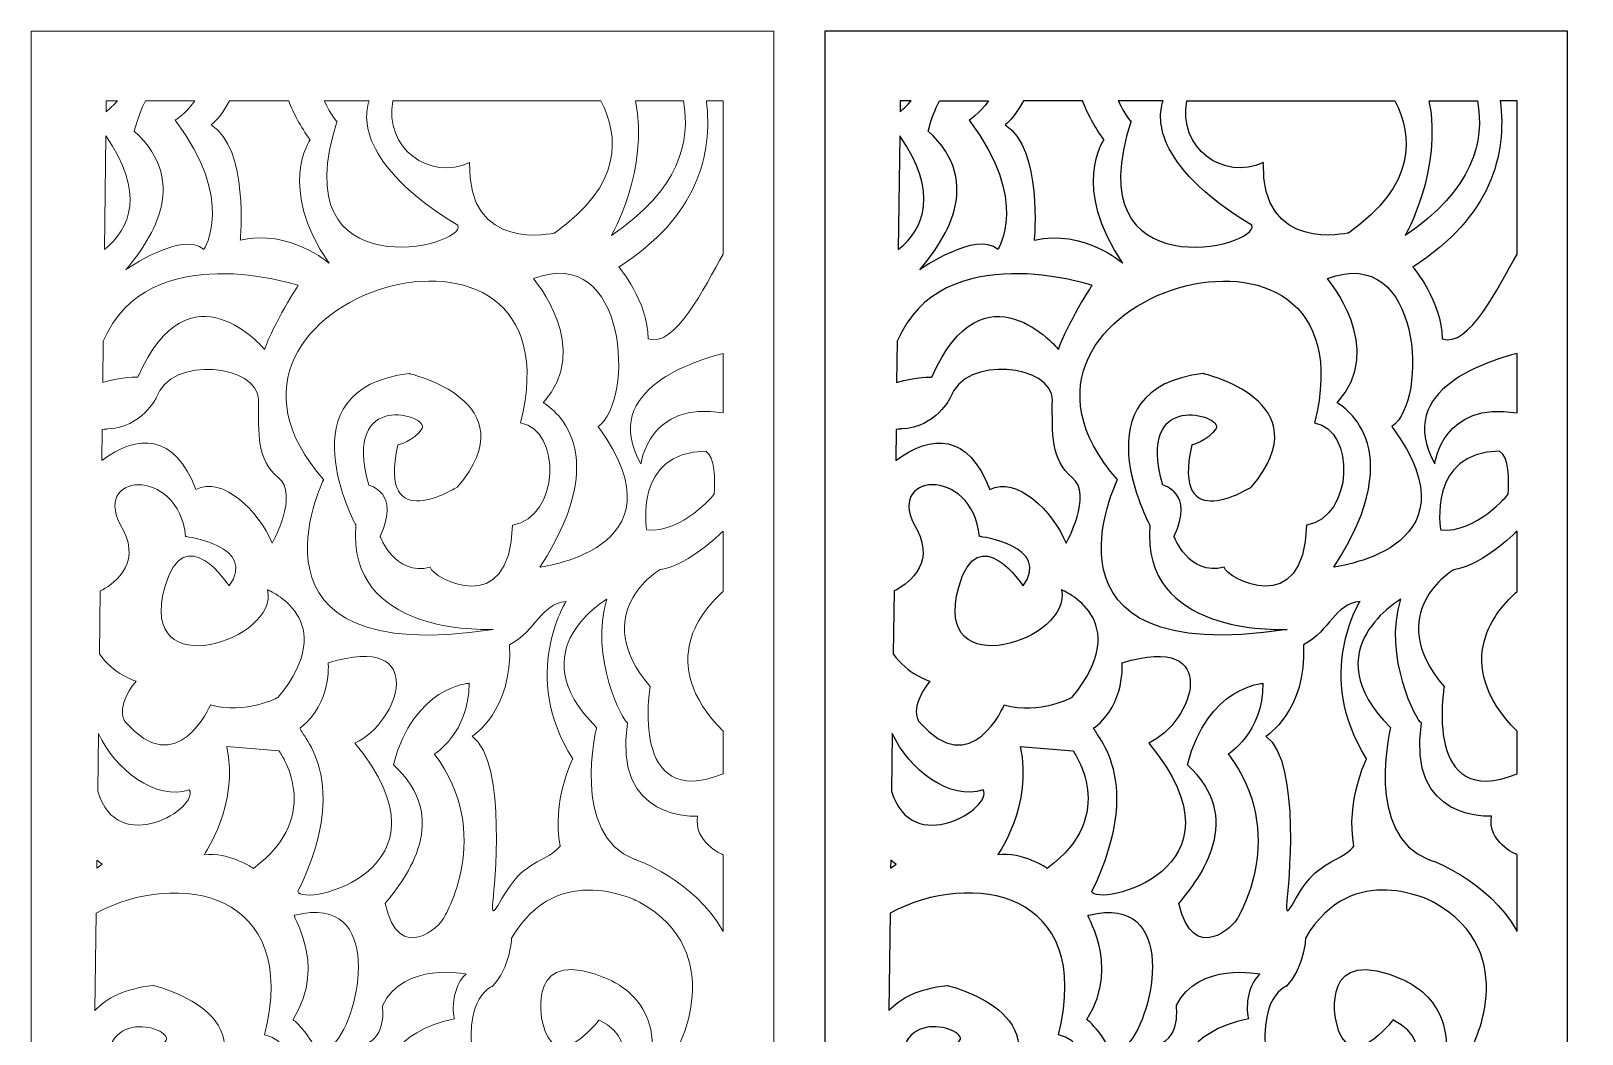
# Model space of a CAD drawing. Header units: centimetres. Extents: x 13.8 to 27.6, y -9.5 to 9.5.
# Drawn here: x 13.81 to 27.63, y 0.56 to 9.5 of the extents above; entities that cross this region are included whole.
import ezdxf

# ---------------------------------------------------------------- set-up
doc = ezdxf.new("R2010")
doc.units = ezdxf.units.CM
doc.header["$MEASUREMENT"] = 0
doc.layers.add('layer 1', color=7, linetype='Continuous')

msp = doc.modelspace()

# ---------------------------------------------------------------- linework, layer by layer
at = {"layer": 'layer 1', "color": 7, "lineweight": 9}
for points, knots in [([(20.42852, -9.5), (20.42852, -9.5), (13.81361, -9.5), (13.81361, -9.5), (13.81361, -9.5), (13.81361, -9.5), (13.81361, 9.50001), (13.81361, 9.50001), (13.81361, 9.50001), (13.81361, 9.50001), (20.42852, 9.50001), (20.42852, 9.50001), (20.42852, 9.50001), (20.42852, 9.50001), (20.42852, -9.5), (20.42852, -9.5)], [0, 0, 0, 0, 0.2, 0.2, 0.2, 0.2, 0.4, 0.4, 0.4, 0.4, 0.6, 0.6, 0.6, 0.6, 1, 1, 1, 1]), ([(14.48236, 8.78105), (14.48236, 8.78105), (14.48356, 8.87857), (14.48356, 8.87857), (14.48356, 8.87857), (14.48356, 8.87857), (14.58242, 8.87857), (14.58242, 8.87857), (14.58242, 8.87857), (14.55207, 8.84274), (14.51842, 8.80966), (14.48236, 8.78105)], [0, 0, 0, 0, 0.25, 0.25, 0.25, 0.25, 0.5, 0.5, 0.5, 0.5, 1, 1, 1, 1]), ([(14.65867, 7.37284), (14.65867, 7.37284), (15.16115, 7.72393), (15.35366, 7.55449), (15.35366, 7.55449), (15.35366, 7.55449), (15.64239, 7.9904), (15.09704, 8.70489), (15.09704, 8.70489), (15.09704, 8.70489), (15.18821, 8.75826), (15.27166, 8.87857), (15.27166, 8.87857), (15.27166, 8.87857), (14.83268, 8.87857), (14.83268, 8.87857), (14.83268, 8.87857), (14.79455, 8.80196), (14.76056, 8.71253), (14.73346, 8.60798), (14.73346, 8.60798), (15.25431, 8.13352), (14.853, 7.60677), (14.65867, 7.37284)], [0, 0, 0, 0, 0.14285714, 0.14285714, 0.14285714, 0.14285714, 0.28571429, 0.28571429, 0.28571429, 0.28571429, 0.42857143, 0.42857143, 0.42857143, 0.42857143, 0.57142857, 0.57142857, 0.57142857, 0.57142857, 0.71428571, 0.71428571, 0.71428571, 0.71428571, 1, 1, 1, 1]), ([(16.10919, 8.87857), (16.15171, 8.76522), (16.21313, 8.64829), (16.29943, 8.531), (16.29943, 8.531), (16.29943, 8.531), (16.00144, 8.10543), (16.4679, 7.43065), (16.4679, 7.43065), (16.4679, 7.43065), (16.11812, 7.7388), (15.6776, 7.63604), (15.6776, 7.63604), (15.6776, 7.63604), (15.75534, 8.45775), (15.41856, 8.6631), (15.41856, 8.6631), (15.41856, 8.6631), (15.50643, 8.73075), (15.58143, 8.87857), (15.58143, 8.87857), (15.58143, 8.87857), (16.10919, 8.87857), (16.10919, 8.87857)], [0, 0, 0, 0, 0.14285714, 0.14285714, 0.14285714, 0.14285714, 0.28571429, 0.28571429, 0.28571429, 0.28571429, 0.42857143, 0.42857143, 0.42857143, 0.42857143, 0.57142857, 0.57142857, 0.57142857, 0.57142857, 0.71428571, 0.71428571, 0.71428571, 0.71428571, 1, 1, 1, 1]), ([(16.82619, 8.87857), (16.7827, 8.75953), (16.70517, 8.32014), (17.61469, 7.76916), (17.61469, 7.76916), (17.70114, 7.57612), (16.04187, 7.1772), (16.54127, 8.70098), (16.54127, 8.70098), (16.54395, 8.67349), (16.4869, 8.75068), (16.42582, 8.87857), (16.42582, 8.87857), (16.42582, 8.87857), (16.82619, 8.87857), (16.82619, 8.87857)], [0, 0, 0, 0, 0.2, 0.2, 0.2, 0.2, 0.4, 0.4, 0.4, 0.4, 0.6, 0.6, 0.6, 0.6, 1, 1, 1, 1]), ([(17.03653, 8.87857), (16.95648, 8.46068), (17.35923, 8.15919), (17.72064, 8.32914), (17.72064, 8.32914), (17.69193, 7.51558), (18.47599, 7.7), (18.47599, 7.7), (18.47599, 7.7), (19.08857, 8.12875), (19.05035, 8.56689), (18.89034, 8.87857), (18.89034, 8.87857), (18.89034, 8.87857), (17.03653, 8.87857), (17.03653, 8.87857)], [0, 0, 0, 0, 0.2, 0.2, 0.2, 0.2, 0.4, 0.4, 0.4, 0.4, 0.6, 0.6, 0.6, 0.6, 1, 1, 1, 1]), ([(19.19654, 8.87857), (19.3229, 8.26591), (18.98274, 7.67828), (18.98274, 7.67828), (18.98274, 7.67828), (19.58741, 8.0841), (19.69315, 8.51993), (19.62467, 8.87857), (19.62467, 8.87857), (19.62467, 8.87857), (19.19654, 8.87857), (19.19654, 8.87857)], [0, 0, 0, 0, 0.25, 0.25, 0.25, 0.25, 0.5, 0.5, 0.5, 0.5, 1, 1, 1, 1]), ([(19.97865, 8.87857), (19.97865, 8.87857), (19.97865, 7.51099), (19.97865, 7.51099), (19.97865, 7.51099), (19.81282, 7.22198), (19.54998, 6.67224), (19.31018, 6.75668), (19.31018, 6.75668), (19.31018, 7.08948), (19.05035, 7.39669), (19.05035, 7.39669), (19.05035, 7.39669), (19.74987, 7.84462), (19.88939, 8.40148), (19.82882, 8.87857), (19.82882, 8.87857), (19.82882, 8.87857), (19.97865, 8.87857), (19.97865, 8.87857)], [0, 0, 0, 0, 0.16666667, 0.16666667, 0.16666667, 0.16666667, 0.33333333, 0.33333333, 0.33333333, 0.33333333, 0.5, 0.5, 0.5, 0.5, 0.66666667, 0.66666667, 0.66666667, 0.66666667, 1, 1, 1, 1]), ([(14.46713, 7.55247), (14.46713, 7.55247), (14.4797, 8.56641), (14.4797, 8.56641), (14.4797, 8.56641), (14.83246, 8.06235), (14.69891, 7.73728), (14.46713, 7.55247)], [0, 0, 0, 0, 0.33333333, 0.33333333, 0.33333333, 0.33333333, 1, 1, 1, 1]), ([(18.17402, 6.00757), (18.73805, 8.25515), (14.96885, 7.13798), (16.41986, 5.50279), (16.41986, 5.50279), (16.41986, 5.50279), (15.58581, 3.80934), (17.92959, 4.16759), (17.92959, 4.16759), (17.84477, 4.16636), (16.62665, 4.12128), (16.70735, 5.09577), (16.70735, 5.09577), (16.70735, 5.09577), (16.04599, 6.31695), (17.18192, 6.4472), (17.18192, 6.4472), (17.18192, 6.4472), (18.26031, 6.20295), (17.61323, 5.43769), (17.61323, 5.43769), (17.61323, 5.43769), (16.89428, 4.98174), (17.0812, 5.81219), (17.0812, 5.81219), (17.0812, 5.81219), (17.22499, 5.8447), (17.29693, 5.95874), (17.29693, 5.95874), (17.36883, 6.07274), (16.57797, 6.31695), (16.82239, 5.45393), (16.82239, 5.45393), (16.82239, 5.45393), (17.10998, 5.38881), (16.92302, 4.99807), (16.92302, 4.99807), (16.92302, 4.99807), (17.05248, 4.63982), (17.36883, 4.72125), (17.36883, 4.72125), (17.39153, 4.62238), (18.08322, 4.24667), (18.10211, 5.09577), (18.10211, 5.09577), (18.52527, 5.17133), (18.53959, 5.94553), (18.17402, 6.00757)], [0, 0, 0, 0, 0.07692308, 0.07692308, 0.07692308, 0.07692308, 0.15384615, 0.15384615, 0.15384615, 0.15384615, 0.23076923, 0.23076923, 0.23076923, 0.23076923, 0.30769231, 0.30769231, 0.30769231, 0.30769231, 0.38461538, 0.38461538, 0.38461538, 0.38461538, 0.46153846, 0.46153846, 0.46153846, 0.46153846, 0.53846154, 0.53846154, 0.53846154, 0.53846154, 0.61538462, 0.61538462, 0.61538462, 0.61538462, 0.69230769, 0.69230769, 0.69230769, 0.69230769, 0.76923077, 0.76923077, 0.76923077, 0.76923077, 0.84615385, 0.84615385, 0.84615385, 0.84615385, 1, 1, 1, 1]), ([(14.45243, 6.36852), (14.45243, 6.36852), (14.45704, 6.73663), (14.45704, 6.73663), (14.45704, 6.73663), (14.85848, 7.67544), (16.19255, 7.23365), (16.19255, 7.23365), (16.19255, 7.23365), (16.19255, 7.23365), (15.97504, 6.89439), (15.89353, 6.66306), (15.89353, 6.66306), (15.89353, 6.66306), (15.22747, 7.46489), (14.76538, 6.41635), (14.76538, 6.41635), (14.76538, 6.41635), (14.62973, 6.41986), (14.45243, 6.36852)], [0, 0, 0, 0, 0.16666667, 0.16666667, 0.16666667, 0.16666667, 0.33333333, 0.33333333, 0.33333333, 0.33333333, 0.5, 0.5, 0.5, 0.5, 0.66666667, 0.66666667, 0.66666667, 0.66666667, 1, 1, 1, 1]), ([(18.28901, 7.29392), (18.28901, 7.29392), (18.82114, 6.6752), (18.37532, 6.18671), (18.37532, 6.18671), (18.37532, 6.18671), (19.06551, 5.82849), (18.34662, 4.72125), (18.34662, 4.72125), (18.2882, 4.72121), (19.68879, 4.85159), (18.86414, 5.97503), (18.86414, 5.97503), (19.1934, 6.20801), (19.12634, 7.61431), (18.28901, 7.29392)], [0, 0, 0, 0, 0.2, 0.2, 0.2, 0.2, 0.4, 0.4, 0.4, 0.4, 0.6, 0.6, 0.6, 0.6, 1, 1, 1, 1]), ([(14.44379, 5.67295), (14.44379, 5.67295), (14.44726, 5.9487), (14.44726, 5.9487), (14.44726, 5.9487), (14.47582, 5.95257), (14.49354, 5.9537), (14.49354, 5.9537), (14.49354, 5.9537), (14.80617, 5.9692), (14.9285, 6.2313), (14.9285, 6.2313), (14.9285, 6.2313), (15.06437, 6.61681), (15.83913, 6.52435), (15.83913, 6.21588), (15.83913, 6.21588), (15.83913, 5.90748), (15.82553, 5.67624), (16.01585, 5.52201), (16.01585, 5.52201), (16.20612, 5.36781), (15.96148, 4.93606), (15.96148, 4.93606), (15.96148, 4.93606), (15.84071, 5.22486), (15.52064, 5.53901), (15.28186, 5.41405), (15.28186, 5.41405), (15.09241, 5.9155), (14.76228, 5.91108), (14.44379, 5.67295)], [0, 0, 0, 0, 0.11111111, 0.11111111, 0.11111111, 0.11111111, 0.22222222, 0.22222222, 0.22222222, 0.22222222, 0.33333333, 0.33333333, 0.33333333, 0.33333333, 0.44444444, 0.44444444, 0.44444444, 0.44444444, 0.55555556, 0.55555556, 0.55555556, 0.55555556, 0.66666667, 0.66666667, 0.66666667, 0.66666667, 0.77777778, 0.77777778, 0.77777778, 0.77777778, 1, 1, 1, 1]), ([(19.97865, 6.6276), (19.97865, 6.6276), (19.97865, 6.09627), (19.97865, 6.09627), (19.97865, 6.09627), (19.31734, 6.21027), (19.246, 5.64397), (19.246, 5.64397), (19.246, 5.64397), (18.86491, 6.3177), (19.76077, 6.5673), (19.97865, 6.6276)], [0, 0, 0, 0, 0.25, 0.25, 0.25, 0.25, 0.5, 0.5, 0.5, 0.5, 1, 1, 1, 1]), ([(19.89946, 5.37254), (19.89946, 5.37254), (19.61454, 5.02149), (19.29825, 5.05408), (19.29825, 5.05408), (19.29825, 5.05408), (19.17417, 5.74799), (19.8233, 5.75484), (19.8233, 5.75484), (19.90799, 5.70827), (19.90759, 5.49227), (19.89946, 5.37254)], [0, 0, 0, 0, 0.25, 0.25, 0.25, 0.25, 0.5, 0.5, 0.5, 0.5, 1, 1, 1, 1]), ([(14.42249, 3.94971), (14.42249, 3.94971), (14.42944, 4.51044), (14.42944, 4.51044), (14.42944, 4.51044), (14.52858, 4.56009), (14.80244, 4.7322), (14.63426, 5.05521), (14.63426, 5.05521), (14.31788, 5.56936), (15.12913, 5.63112), (15.19063, 4.99518), (15.19063, 4.99518), (15.19063, 4.99518), (15.83524, 4.91516), (15.57916, 4.5551), (15.57916, 4.5551), (15.57916, 4.5551), (15.17996, 5.16431), (15.00514, 4.54509), (15.00514, 4.54509), (14.75396, 3.65555), (16.0252, 4.07744), (15.92068, 4.51971), (15.92068, 4.51971), (15.92068, 4.51971), (16.58666, 4.25755), (16.01585, 3.56367), (16.01585, 3.56367), (16.01585, 3.56367), (15.7293, 3.40491), (15.4114, 3.49499), (15.4114, 3.49499), (15.4114, 3.49499), (15.12002, 2.8049), (14.65192, 3.34494), (14.65192, 3.34494), (14.65192, 3.34494), (14.55475, 3.46495), (14.74905, 3.705), (14.74905, 3.705), (14.74905, 3.705), (14.54229, 3.77146), (14.42249, 3.94971)], [0, 0, 0, 0, 0.08333333, 0.08333333, 0.08333333, 0.08333333, 0.16666667, 0.16666667, 0.16666667, 0.16666667, 0.25, 0.25, 0.25, 0.25, 0.33333333, 0.33333333, 0.33333333, 0.33333333, 0.41666667, 0.41666667, 0.41666667, 0.41666667, 0.5, 0.5, 0.5, 0.5, 0.58333333, 0.58333333, 0.58333333, 0.58333333, 0.66666667, 0.66666667, 0.66666667, 0.66666667, 0.75, 0.75, 0.75, 0.75, 0.83333333, 0.83333333, 0.83333333, 0.83333333, 1, 1, 1, 1]), ([(19.97865, 5.04372), (19.97865, 5.04372), (19.97865, 4.50452), (19.97865, 4.50452), (19.97865, 4.50452), (19.80787, 4.35699), (19.36539, 3.87586), (19.97865, 3.26113), (19.97865, 3.26113), (19.97865, 3.26113), (19.97865, 2.88041), (19.97865, 2.88041), (19.97865, 2.88041), (19.13904, 2.54125), (19.32848, 3.65759), (19.32848, 3.65759), (19.32848, 3.65759), (18.76928, 4.31277), (19.41101, 4.69753), (19.41101, 4.69753), (19.41101, 4.69753), (19.63729, 4.73181), (19.8946, 4.96292), (19.97865, 5.04372)], [0, 0, 0, 0, 0.14285714, 0.14285714, 0.14285714, 0.14285714, 0.28571429, 0.28571429, 0.28571429, 0.28571429, 0.42857143, 0.42857143, 0.42857143, 0.42857143, 0.57142857, 0.57142857, 0.57142857, 0.57142857, 0.71428571, 0.71428571, 0.71428571, 0.71428571, 1, 1, 1, 1]), ([(19.97865, 2.16034), (19.97865, 2.16034), (19.97865, 1.4748), (19.97865, 1.4748), (19.97865, 1.4748), (19.72174, 1.93969), (19.19101, 2.11848), (19.19101, 2.11848), (19.19101, 2.11848), (18.61351, 2.33689), (18.85179, 3.29359), (18.85179, 3.29359), (18.85179, 3.29359), (18.14161, 3.99051), (18.9596, 4.44495), (18.94353, 4.43764), (18.94353, 4.43764), (18.78126, 3.92815), (19.08994, 3.33524), (19.12682, 3.33524), (19.12682, 3.33524), (18.98931, 2.45129), (19.75006, 2.5033), (19.75006, 2.5033), (19.75006, 2.5033), (19.71454, 2.27085), (19.96442, 2.16613), (19.97865, 2.16034)], [0, 0, 0, 0, 0.125, 0.125, 0.125, 0.125, 0.25, 0.25, 0.25, 0.25, 0.375, 0.375, 0.375, 0.375, 0.5, 0.5, 0.5, 0.5, 0.625, 0.625, 0.625, 0.625, 0.75, 0.75, 0.75, 0.75, 1, 1, 1, 1]), ([(18.58005, 4.41732), (18.58005, 4.41732), (18.16356, 3.75857), (18.63823, 3.01577), (18.63823, 3.01577), (18.63823, 3.01577), (18.45007, 2.63356), (18.52574, 2.23758), (18.52574, 2.23758), (18.46116, 2.13993), (18.25499, 2.09566), (18.12936, 1.94603), (18.12936, 1.94603), (17.97271, 1.75965), (17.90197, 1.49801), (17.93179, 1.79298), (17.93179, 1.79298), (17.93179, 1.79298), (18.06526, 2.98486), (17.74156, 3.2159), (17.74156, 3.2159), (17.74156, 3.2159), (18.10549, 3.4396), (18.07609, 4.03014), (18.07609, 4.03014), (18.32305, 4.16684), (18.34695, 4.38788), (18.58005, 4.41732)], [0, 0, 0, 0, 0.125, 0.125, 0.125, 0.125, 0.25, 0.25, 0.25, 0.25, 0.375, 0.375, 0.375, 0.375, 0.5, 0.5, 0.5, 0.5, 0.625, 0.625, 0.625, 0.625, 0.75, 0.75, 0.75, 0.75, 1, 1, 1, 1]), ([(16.46107, 3.86965), (16.46107, 3.86965), (16.49059, 3.50636), (16.21919, 3.29654), (16.21919, 3.29654), (16.12823, 3.2863), (16.72303, 2.91733), (16.1904, 1.83105), (16.1904, 1.83105), (16.22465, 1.6926), (17.64881, 2.0082), (16.69774, 3.15455), (16.69774, 3.15455), (17.0996, 3.33817), (17.36242, 4.14645), (16.46107, 3.86965)], [0, 0, 0, 0, 0.2, 0.2, 0.2, 0.2, 0.4, 0.4, 0.4, 0.4, 0.6, 0.6, 0.6, 0.6, 1, 1, 1, 1]), ([(16.96692, 1.72551), (17.09363, 1.16652), (17.4635, 1.53191), (17.48809, 1.59338), (17.48809, 1.59338), (17.48809, 1.59338), (17.95065, 2.34309), (17.40528, 3.05753), (17.40528, 3.05753), (17.40528, 3.05753), (17.71537, 3.23918), (17.71537, 3.68719), (17.71537, 3.68719), (17.71537, 3.68719), (17.22353, 3.66297), (17.04174, 2.96064), (17.04174, 2.96064), (17.56257, 2.48618), (17.16125, 1.9595), (16.96692, 1.72551)], [0, 0, 0, 0, 0.16666667, 0.16666667, 0.16666667, 0.16666667, 0.33333333, 0.33333333, 0.33333333, 0.33333333, 0.5, 0.5, 0.5, 0.5, 0.66666667, 0.66666667, 0.66666667, 0.66666667, 1, 1, 1, 1]), ([(14.40728, 2.72688), (14.40728, 2.72688), (14.41367, 3.23915), (14.41367, 3.23915), (14.41367, 3.23915), (14.5613, 2.92135), (14.9285, 2.63371), (15.22309, 2.7391), (15.22309, 2.7391), (15.32038, 2.58151), (14.58447, 2.12274), (14.40728, 2.72688)], [0, 0, 0, 0, 0.25, 0.25, 0.25, 0.25, 0.5, 0.5, 0.5, 0.5, 1, 1, 1, 1]), ([(16.02269, 3.08481), (16.02269, 3.08481), (15.55637, 3.12471), (15.55637, 3.12471), (15.55637, 3.12471), (15.67077, 2.60648), (15.35396, 2.15813), (15.35396, 2.15813), (15.35396, 2.15813), (15.57407, 2.188), (15.79399, 2.03853), (15.79399, 2.03853), (15.79399, 2.03853), (16.44513, 2.51686), (16.02269, 3.08481), (16.02269, 3.08481)], [0, 0, 0, 0, 0.2, 0.2, 0.2, 0.2, 0.4, 0.4, 0.4, 0.4, 0.6, 0.6, 0.6, 0.6, 1, 1, 1, 1]), ([(14.3988, 2.0391), (14.3988, 2.0391), (14.39975, 2.11201), (14.39975, 2.11201), (14.39975, 2.11201), (14.41471, 2.09963), (14.43027, 2.08753), (14.44663, 2.07583), (14.44663, 2.07583), (14.44663, 2.07583), (14.3988, 2.0391), (14.3988, 2.0391)], [0, 0, 0, 0, 0.25, 0.25, 0.25, 0.25, 0.5, 0.5, 0.5, 0.5, 1, 1, 1, 1]), ([(19.97865, -0.10806), (19.97865, -0.10806), (19.97865, -3.59447), (19.97865, -3.59447), (19.97865, -3.59447), (19.81217, -3.89055), (19.56054, -4.3946), (19.33021, -4.31343), (19.33021, -4.31343), (19.33021, -3.98059), (19.07036, -3.67346), (19.07036, -3.67346), (19.07036, -3.67346), (20.5567, -2.72176), (19.51515, -1.27871), (19.39763, -1.15153), (19.39763, -1.15153), (19.49575, -0.54484), (19.19421, -0.08762), (19.19421, -0.08762), (19.19421, -0.08762), (19.59457, 0.70429), (19.09813, 0.98319), (18.9737, 1.04216), (18.9737, 1.04216), (18.21202, 1.38804), (18.36576, 0.67966), (18.36576, 0.67966), (18.36576, 0.67966), (18.4743, 0.1633), (18.87254, 0.68715), (18.87254, 0.68715), (18.87254, 0.68715), (19.32385, 0.46858), (18.93088, 0.05686), (18.7675, 0.18798), (18.7675, 0.18798), (18.3006, 0.43387), (17.8013, 0.06504), (17.8013, 0.06504), (17.8013, 0.06504), (17.59508, 0.87645), (17.9207, 0.98704), (17.9207, 0.98704), (17.9207, 0.98704), (18.08354, 1.14692), (18.0944, 1.41731), (18.0944, 1.41731), (18.0944, 1.41731), (18.5069, 2.13026), (19.23426, 1.73696), (19.23426, 1.73696), (19.23426, 1.73696), (20.0484, 1.28207), (19.55993, 0.40926), (19.55993, 0.40926), (19.55993, 0.40926), (19.48398, 0.29861), (19.55993, 0.16342), (19.55993, 0.16342), (19.55993, 0.16342), (19.73887, 0.14575), (19.90113, -0.01716), (19.97865, -0.10806)], [0, 0, 0, 0, 0.05882353, 0.05882353, 0.05882353, 0.05882353, 0.11764706, 0.11764706, 0.11764706, 0.11764706, 0.17647059, 0.17647059, 0.17647059, 0.17647059, 0.23529412, 0.23529412, 0.23529412, 0.23529412, 0.29411765, 0.29411765, 0.29411765, 0.29411765, 0.35294118, 0.35294118, 0.35294118, 0.35294118, 0.41176471, 0.41176471, 0.41176471, 0.41176471, 0.47058824, 0.47058824, 0.47058824, 0.47058824, 0.52941176, 0.52941176, 0.52941176, 0.52941176, 0.58823529, 0.58823529, 0.58823529, 0.58823529, 0.64705882, 0.64705882, 0.64705882, 0.64705882, 0.70588235, 0.70588235, 0.70588235, 0.70588235, 0.76470588, 0.76470588, 0.76470588, 0.76470588, 0.82352941, 0.82352941, 0.82352941, 0.82352941, 0.88235294, 0.88235294, 0.88235294, 0.88235294, 1, 1, 1, 1]), ([(14.38312, 0.77101), (14.38312, 0.77101), (14.39391, 1.6405), (14.39391, 1.6405), (14.39391, 1.6405), (15.11882, 2.02552), (16.21655, 1.84212), (15.89353, 0.55511), (15.89353, 0.55511), (16.25904, 0.49303), (16.24478, -0.28117), (15.82157, -0.35676), (15.82157, -0.35676), (15.80269, -1.20575), (15.11101, -0.83011), (15.08828, -0.73125), (15.08828, -0.73125), (14.77201, -0.81264), (14.64252, -0.45442), (14.64252, -0.45442), (14.64252, -0.45442), (14.82943, -0.06367), (14.54188, 0.00146), (14.54188, 0.00146), (14.54188, 0.00146), (14.29741, 0.86449), (15.08828, 0.6202), (15.01643, 0.50624), (15.01643, 0.50624), (14.94449, 0.39229), (14.80071, 0.35971), (14.80071, 0.35971), (14.80071, 0.35971), (14.61381, -0.4707), (15.33265, -0.01479), (15.33265, -0.01479), (15.33265, -0.01479), (15.97977, 0.75048), (14.90142, 0.99474), (14.90142, 0.99474), (14.90142, 0.99474), (14.64859, 0.96577), (14.4849, 0.88256), (14.38312, 0.77101)], [0, 0, 0, 0, 0.08333333, 0.08333333, 0.08333333, 0.08333333, 0.16666667, 0.16666667, 0.16666667, 0.16666667, 0.25, 0.25, 0.25, 0.25, 0.33333333, 0.33333333, 0.33333333, 0.33333333, 0.41666667, 0.41666667, 0.41666667, 0.41666667, 0.5, 0.5, 0.5, 0.5, 0.58333333, 0.58333333, 0.58333333, 0.58333333, 0.66666667, 0.66666667, 0.66666667, 0.66666667, 0.75, 0.75, 0.75, 0.75, 0.83333333, 0.83333333, 0.83333333, 0.83333333, 1, 1, 1, 1]), ([(16.16455, 1.62133), (16.10323, 1.65601), (16.46852, 1.20299), (16.14772, 0.69089), (16.14772, 0.69089), (16.14772, 0.69089), (16.8839, 0.10609), (16.02768, -0.86747), (16.02768, -0.86747), (15.97504, -1.00796), (17.42309, -0.61198), (16.51709, 0.48035), (16.51709, 0.48035), (16.74474, 0.71925), (16.97075, 1.81992), (16.16455, 1.62133)], [0, 0, 0, 0, 0.2, 0.2, 0.2, 0.2, 0.4, 0.4, 0.4, 0.4, 0.6, 0.6, 0.6, 0.6, 1, 1, 1, 1]), ([(17.6886, 1.09629), (17.6886, 1.09629), (17.13991, 1.21369), (16.94323, 0.81442), (16.94323, 0.81442), (16.94323, 0.81442), (16.98464, 0.53262), (16.78797, 0.47389), (16.78797, 0.47389), (16.78797, 0.47389), (16.94323, 0.28596), (16.97432, 0.22723), (16.97432, 0.22723), (16.97432, 0.22723), (17.01575, 0.57951), (17.58507, 0.69702), (17.58507, 0.69702), (17.55455, 0.82695), (17.59143, 1.01359), (17.6886, 1.09629)], [0, 0, 0, 0, 0.16666667, 0.16666667, 0.16666667, 0.16666667, 0.33333333, 0.33333333, 0.33333333, 0.33333333, 0.5, 0.5, 0.5, 0.5, 0.66666667, 0.66666667, 0.66666667, 0.66666667, 1, 1, 1, 1])]:
    msp.add_open_spline(points, degree=3, knots=knots, dxfattribs=at)
at = {"layer": 'layer 1', "color": 250}
for points, knots in [([(27.5, -9.5), (27.5, -9.5), (20.88509, -9.5), (20.88509, -9.5), (20.88509, -9.5), (20.88509, -9.5), (20.88509, 9.50001), (20.88509, 9.50001), (20.88509, 9.50001), (20.88509, 9.50001), (27.5, 9.50001), (27.5, 9.50001), (27.5, 9.50001), (27.5, 9.50001), (27.5, -9.5), (27.5, -9.5)], [0, 0, 0, 0, 0.2, 0.2, 0.2, 0.2, 0.4, 0.4, 0.4, 0.4, 0.6, 0.6, 0.6, 0.6, 1, 1, 1, 1]), ([(21.55384, 8.78105), (21.55384, 8.78105), (21.55504, 8.87857), (21.55504, 8.87857), (21.55504, 8.87857), (21.55504, 8.87857), (21.6539, 8.87857), (21.6539, 8.87857), (21.6539, 8.87857), (21.62355, 8.84274), (21.5899, 8.80966), (21.55384, 8.78105)], [0, 0, 0, 0, 0.25, 0.25, 0.25, 0.25, 0.5, 0.5, 0.5, 0.5, 1, 1, 1, 1]), ([(21.73015, 7.37284), (21.73015, 7.37284), (22.23263, 7.72393), (22.42514, 7.55449), (22.42514, 7.55449), (22.42514, 7.55449), (22.71387, 7.9904), (22.16852, 8.70489), (22.16852, 8.70489), (22.16852, 8.70489), (22.25969, 8.75826), (22.34314, 8.87857), (22.34314, 8.87857), (22.34314, 8.87857), (21.90416, 8.87857), (21.90416, 8.87857), (21.90416, 8.87857), (21.86603, 8.80196), (21.83204, 8.71253), (21.80494, 8.60798), (21.80494, 8.60798), (22.32579, 8.13352), (21.92448, 7.60677), (21.73015, 7.37284)], [0, 0, 0, 0, 0.14285714, 0.14285714, 0.14285714, 0.14285714, 0.28571429, 0.28571429, 0.28571429, 0.28571429, 0.42857143, 0.42857143, 0.42857143, 0.42857143, 0.57142857, 0.57142857, 0.57142857, 0.57142857, 0.71428571, 0.71428571, 0.71428571, 0.71428571, 1, 1, 1, 1]), ([(23.18067, 8.87857), (23.22319, 8.76522), (23.28461, 8.64829), (23.37091, 8.531), (23.37091, 8.531), (23.37091, 8.531), (23.07292, 8.10543), (23.53938, 7.43065), (23.53938, 7.43065), (23.53938, 7.43065), (23.1896, 7.7388), (22.74908, 7.63604), (22.74908, 7.63604), (22.74908, 7.63604), (22.82682, 8.45775), (22.49004, 8.6631), (22.49004, 8.6631), (22.49004, 8.6631), (22.57791, 8.73075), (22.65291, 8.87857), (22.65291, 8.87857), (22.65291, 8.87857), (23.18067, 8.87857), (23.18067, 8.87857)], [0, 0, 0, 0, 0.14285714, 0.14285714, 0.14285714, 0.14285714, 0.28571429, 0.28571429, 0.28571429, 0.28571429, 0.42857143, 0.42857143, 0.42857143, 0.42857143, 0.57142857, 0.57142857, 0.57142857, 0.57142857, 0.71428571, 0.71428571, 0.71428571, 0.71428571, 1, 1, 1, 1]), ([(23.89767, 8.87857), (23.85418, 8.75953), (23.77665, 8.32014), (24.68617, 7.76916), (24.68617, 7.76916), (24.77262, 7.57612), (23.11335, 7.1772), (23.61275, 8.70098), (23.61275, 8.70098), (23.61543, 8.67349), (23.55838, 8.75068), (23.4973, 8.87857), (23.4973, 8.87857), (23.4973, 8.87857), (23.89767, 8.87857), (23.89767, 8.87857)], [0, 0, 0, 0, 0.2, 0.2, 0.2, 0.2, 0.4, 0.4, 0.4, 0.4, 0.6, 0.6, 0.6, 0.6, 1, 1, 1, 1]), ([(24.10801, 8.87857), (24.02796, 8.46068), (24.43071, 8.15919), (24.79212, 8.32914), (24.79212, 8.32914), (24.76341, 7.51558), (25.54747, 7.7), (25.54747, 7.7), (25.54747, 7.7), (26.16005, 8.12875), (26.12183, 8.56689), (25.96182, 8.87857), (25.96182, 8.87857), (25.96182, 8.87857), (24.10801, 8.87857), (24.10801, 8.87857)], [0, 0, 0, 0, 0.2, 0.2, 0.2, 0.2, 0.4, 0.4, 0.4, 0.4, 0.6, 0.6, 0.6, 0.6, 1, 1, 1, 1]), ([(26.26802, 8.87857), (26.39438, 8.26591), (26.05422, 7.67828), (26.05422, 7.67828), (26.05422, 7.67828), (26.65889, 8.0841), (26.76463, 8.51993), (26.69615, 8.87857), (26.69615, 8.87857), (26.69615, 8.87857), (26.26802, 8.87857), (26.26802, 8.87857)], [0, 0, 0, 0, 0.25, 0.25, 0.25, 0.25, 0.5, 0.5, 0.5, 0.5, 1, 1, 1, 1]), ([(27.05013, 8.87857), (27.05013, 8.87857), (27.05013, 7.51099), (27.05013, 7.51099), (27.05013, 7.51099), (26.8843, 7.22198), (26.62146, 6.67224), (26.38166, 6.75668), (26.38166, 6.75668), (26.38166, 7.08948), (26.12183, 7.39669), (26.12183, 7.39669), (26.12183, 7.39669), (26.82135, 7.84462), (26.96087, 8.40148), (26.9003, 8.87857), (26.9003, 8.87857), (26.9003, 8.87857), (27.05013, 8.87857), (27.05013, 8.87857)], [0, 0, 0, 0, 0.16666667, 0.16666667, 0.16666667, 0.16666667, 0.33333333, 0.33333333, 0.33333333, 0.33333333, 0.5, 0.5, 0.5, 0.5, 0.66666667, 0.66666667, 0.66666667, 0.66666667, 1, 1, 1, 1]), ([(21.53861, 7.55247), (21.53861, 7.55247), (21.55118, 8.56641), (21.55118, 8.56641), (21.55118, 8.56641), (21.90394, 8.06235), (21.77039, 7.73728), (21.53861, 7.55247)], [0, 0, 0, 0, 0.33333333, 0.33333333, 0.33333333, 0.33333333, 1, 1, 1, 1]), ([(25.2455, 6.00757), (25.80953, 8.25515), (22.04033, 7.13798), (23.49134, 5.50279), (23.49134, 5.50279), (23.49134, 5.50279), (22.65729, 3.80934), (25.00107, 4.16759), (25.00107, 4.16759), (24.91625, 4.16636), (23.69813, 4.12128), (23.77883, 5.09577), (23.77883, 5.09577), (23.77883, 5.09577), (23.11747, 6.31695), (24.2534, 6.4472), (24.2534, 6.4472), (24.2534, 6.4472), (25.33179, 6.20295), (24.68471, 5.43769), (24.68471, 5.43769), (24.68471, 5.43769), (23.96576, 4.98174), (24.15268, 5.81219), (24.15268, 5.81219), (24.15268, 5.81219), (24.29647, 5.8447), (24.36841, 5.95874), (24.36841, 5.95874), (24.44031, 6.07274), (23.64945, 6.31695), (23.89387, 5.45393), (23.89387, 5.45393), (23.89387, 5.45393), (24.18146, 5.38881), (23.9945, 4.99807), (23.9945, 4.99807), (23.9945, 4.99807), (24.12396, 4.63982), (24.44031, 4.72125), (24.44031, 4.72125), (24.46301, 4.62238), (25.1547, 4.24667), (25.17359, 5.09577), (25.17359, 5.09577), (25.59675, 5.17133), (25.61107, 5.94553), (25.2455, 6.00757)], [0, 0, 0, 0, 0.07692308, 0.07692308, 0.07692308, 0.07692308, 0.15384615, 0.15384615, 0.15384615, 0.15384615, 0.23076923, 0.23076923, 0.23076923, 0.23076923, 0.30769231, 0.30769231, 0.30769231, 0.30769231, 0.38461538, 0.38461538, 0.38461538, 0.38461538, 0.46153846, 0.46153846, 0.46153846, 0.46153846, 0.53846154, 0.53846154, 0.53846154, 0.53846154, 0.61538462, 0.61538462, 0.61538462, 0.61538462, 0.69230769, 0.69230769, 0.69230769, 0.69230769, 0.76923077, 0.76923077, 0.76923077, 0.76923077, 0.84615385, 0.84615385, 0.84615385, 0.84615385, 1, 1, 1, 1]), ([(21.52391, 6.36852), (21.52391, 6.36852), (21.52852, 6.73663), (21.52852, 6.73663), (21.52852, 6.73663), (21.92996, 7.67544), (23.26403, 7.23365), (23.26403, 7.23365), (23.26403, 7.23365), (23.26403, 7.23365), (23.04652, 6.89439), (22.96501, 6.66306), (22.96501, 6.66306), (22.96501, 6.66306), (22.29895, 7.46489), (21.83686, 6.41635), (21.83686, 6.41635), (21.83686, 6.41635), (21.70121, 6.41986), (21.52391, 6.36852)], [0, 0, 0, 0, 0.16666667, 0.16666667, 0.16666667, 0.16666667, 0.33333333, 0.33333333, 0.33333333, 0.33333333, 0.5, 0.5, 0.5, 0.5, 0.66666667, 0.66666667, 0.66666667, 0.66666667, 1, 1, 1, 1]), ([(25.36049, 7.29392), (25.36049, 7.29392), (25.89262, 6.6752), (25.4468, 6.18671), (25.4468, 6.18671), (25.4468, 6.18671), (26.13699, 5.82849), (25.4181, 4.72125), (25.4181, 4.72125), (25.35968, 4.72121), (26.76027, 4.85159), (25.93562, 5.97503), (25.93562, 5.97503), (26.26488, 6.20801), (26.19782, 7.61431), (25.36049, 7.29392)], [0, 0, 0, 0, 0.2, 0.2, 0.2, 0.2, 0.4, 0.4, 0.4, 0.4, 0.6, 0.6, 0.6, 0.6, 1, 1, 1, 1]), ([(21.51527, 5.67295), (21.51527, 5.67295), (21.51874, 5.9487), (21.51874, 5.9487), (21.51874, 5.9487), (21.5473, 5.95257), (21.56502, 5.9537), (21.56502, 5.9537), (21.56502, 5.9537), (21.87765, 5.9692), (21.99998, 6.2313), (21.99998, 6.2313), (21.99998, 6.2313), (22.13585, 6.61681), (22.91061, 6.52435), (22.91061, 6.21588), (22.91061, 6.21588), (22.91061, 5.90748), (22.89701, 5.67624), (23.08733, 5.52201), (23.08733, 5.52201), (23.2776, 5.36781), (23.03296, 4.93606), (23.03296, 4.93606), (23.03296, 4.93606), (22.91219, 5.22486), (22.59212, 5.53901), (22.35334, 5.41405), (22.35334, 5.41405), (22.16389, 5.9155), (21.83376, 5.91108), (21.51527, 5.67295)], [0, 0, 0, 0, 0.11111111, 0.11111111, 0.11111111, 0.11111111, 0.22222222, 0.22222222, 0.22222222, 0.22222222, 0.33333333, 0.33333333, 0.33333333, 0.33333333, 0.44444444, 0.44444444, 0.44444444, 0.44444444, 0.55555556, 0.55555556, 0.55555556, 0.55555556, 0.66666667, 0.66666667, 0.66666667, 0.66666667, 0.77777778, 0.77777778, 0.77777778, 0.77777778, 1, 1, 1, 1]), ([(27.05013, 6.6276), (27.05013, 6.6276), (27.05013, 6.09627), (27.05013, 6.09627), (27.05013, 6.09627), (26.38882, 6.21027), (26.31748, 5.64397), (26.31748, 5.64397), (26.31748, 5.64397), (25.93639, 6.3177), (26.83225, 6.5673), (27.05013, 6.6276)], [0, 0, 0, 0, 0.25, 0.25, 0.25, 0.25, 0.5, 0.5, 0.5, 0.5, 1, 1, 1, 1]), ([(26.97094, 5.37254), (26.97094, 5.37254), (26.68602, 5.02149), (26.36973, 5.05408), (26.36973, 5.05408), (26.36973, 5.05408), (26.24565, 5.74799), (26.89478, 5.75484), (26.89478, 5.75484), (26.97947, 5.70827), (26.97907, 5.49227), (26.97094, 5.37254)], [0, 0, 0, 0, 0.25, 0.25, 0.25, 0.25, 0.5, 0.5, 0.5, 0.5, 1, 1, 1, 1]), ([(21.49397, 3.94971), (21.49397, 3.94971), (21.50092, 4.51044), (21.50092, 4.51044), (21.50092, 4.51044), (21.60006, 4.56009), (21.87392, 4.7322), (21.70574, 5.05521), (21.70574, 5.05521), (21.38936, 5.56936), (22.20061, 5.63112), (22.26211, 4.99518), (22.26211, 4.99518), (22.26211, 4.99518), (22.90672, 4.91516), (22.65064, 4.5551), (22.65064, 4.5551), (22.65064, 4.5551), (22.25144, 5.16431), (22.07662, 4.54509), (22.07662, 4.54509), (21.82544, 3.65555), (23.09668, 4.07744), (22.99216, 4.51971), (22.99216, 4.51971), (22.99216, 4.51971), (23.65814, 4.25755), (23.08733, 3.56367), (23.08733, 3.56367), (23.08733, 3.56367), (22.80078, 3.40491), (22.48288, 3.49499), (22.48288, 3.49499), (22.48288, 3.49499), (22.1915, 2.8049), (21.7234, 3.34494), (21.7234, 3.34494), (21.7234, 3.34494), (21.62623, 3.46495), (21.82053, 3.705), (21.82053, 3.705), (21.82053, 3.705), (21.61377, 3.77146), (21.49397, 3.94971)], [0, 0, 0, 0, 0.08333333, 0.08333333, 0.08333333, 0.08333333, 0.16666667, 0.16666667, 0.16666667, 0.16666667, 0.25, 0.25, 0.25, 0.25, 0.33333333, 0.33333333, 0.33333333, 0.33333333, 0.41666667, 0.41666667, 0.41666667, 0.41666667, 0.5, 0.5, 0.5, 0.5, 0.58333333, 0.58333333, 0.58333333, 0.58333333, 0.66666667, 0.66666667, 0.66666667, 0.66666667, 0.75, 0.75, 0.75, 0.75, 0.83333333, 0.83333333, 0.83333333, 0.83333333, 1, 1, 1, 1]), ([(27.05013, 5.04372), (27.05013, 5.04372), (27.05013, 4.50452), (27.05013, 4.50452), (27.05013, 4.50452), (26.87935, 4.35699), (26.43687, 3.87586), (27.05013, 3.26113), (27.05013, 3.26113), (27.05013, 3.26113), (27.05013, 2.88041), (27.05013, 2.88041), (27.05013, 2.88041), (26.21052, 2.54125), (26.39996, 3.65759), (26.39996, 3.65759), (26.39996, 3.65759), (25.84076, 4.31277), (26.48249, 4.69753), (26.48249, 4.69753), (26.48249, 4.69753), (26.70877, 4.73181), (26.96608, 4.96292), (27.05013, 5.04372)], [0, 0, 0, 0, 0.14285714, 0.14285714, 0.14285714, 0.14285714, 0.28571429, 0.28571429, 0.28571429, 0.28571429, 0.42857143, 0.42857143, 0.42857143, 0.42857143, 0.57142857, 0.57142857, 0.57142857, 0.57142857, 0.71428571, 0.71428571, 0.71428571, 0.71428571, 1, 1, 1, 1]), ([(27.05013, 2.16034), (27.05013, 2.16034), (27.05013, 1.4748), (27.05013, 1.4748), (27.05013, 1.4748), (26.79322, 1.93969), (26.26249, 2.11848), (26.26249, 2.11848), (26.26249, 2.11848), (25.68499, 2.33689), (25.92327, 3.29359), (25.92327, 3.29359), (25.92327, 3.29359), (25.21309, 3.99051), (26.03108, 4.44495), (26.01501, 4.43764), (26.01501, 4.43764), (25.85274, 3.92815), (26.16142, 3.33524), (26.1983, 3.33524), (26.1983, 3.33524), (26.06079, 2.45129), (26.82154, 2.5033), (26.82154, 2.5033), (26.82154, 2.5033), (26.78602, 2.27085), (27.0359, 2.16613), (27.05013, 2.16034)], [0, 0, 0, 0, 0.125, 0.125, 0.125, 0.125, 0.25, 0.25, 0.25, 0.25, 0.375, 0.375, 0.375, 0.375, 0.5, 0.5, 0.5, 0.5, 0.625, 0.625, 0.625, 0.625, 0.75, 0.75, 0.75, 0.75, 1, 1, 1, 1]), ([(25.65153, 4.41732), (25.65153, 4.41732), (25.23504, 3.75857), (25.70971, 3.01577), (25.70971, 3.01577), (25.70971, 3.01577), (25.52155, 2.63356), (25.59722, 2.23758), (25.59722, 2.23758), (25.53264, 2.13993), (25.32647, 2.09566), (25.20084, 1.94603), (25.20084, 1.94603), (25.04419, 1.75965), (24.97345, 1.49801), (25.00327, 1.79298), (25.00327, 1.79298), (25.00327, 1.79298), (25.13674, 2.98486), (24.81304, 3.2159), (24.81304, 3.2159), (24.81304, 3.2159), (25.17697, 3.4396), (25.14757, 4.03014), (25.14757, 4.03014), (25.39453, 4.16684), (25.41843, 4.38788), (25.65153, 4.41732)], [0, 0, 0, 0, 0.125, 0.125, 0.125, 0.125, 0.25, 0.25, 0.25, 0.25, 0.375, 0.375, 0.375, 0.375, 0.5, 0.5, 0.5, 0.5, 0.625, 0.625, 0.625, 0.625, 0.75, 0.75, 0.75, 0.75, 1, 1, 1, 1]), ([(23.53255, 3.86965), (23.53255, 3.86965), (23.56207, 3.50636), (23.29067, 3.29654), (23.29067, 3.29654), (23.19971, 3.2863), (23.79451, 2.91733), (23.26188, 1.83105), (23.26188, 1.83105), (23.29613, 1.6926), (24.72029, 2.0082), (23.76922, 3.15455), (23.76922, 3.15455), (24.17108, 3.33817), (24.4339, 4.14645), (23.53255, 3.86965)], [0, 0, 0, 0, 0.2, 0.2, 0.2, 0.2, 0.4, 0.4, 0.4, 0.4, 0.6, 0.6, 0.6, 0.6, 1, 1, 1, 1]), ([(24.0384, 1.72551), (24.16511, 1.16652), (24.53498, 1.53191), (24.55957, 1.59338), (24.55957, 1.59338), (24.55957, 1.59338), (25.02213, 2.34309), (24.47676, 3.05753), (24.47676, 3.05753), (24.47676, 3.05753), (24.78685, 3.23918), (24.78685, 3.68719), (24.78685, 3.68719), (24.78685, 3.68719), (24.29501, 3.66297), (24.11322, 2.96064), (24.11322, 2.96064), (24.63405, 2.48618), (24.23273, 1.9595), (24.0384, 1.72551)], [0, 0, 0, 0, 0.16666667, 0.16666667, 0.16666667, 0.16666667, 0.33333333, 0.33333333, 0.33333333, 0.33333333, 0.5, 0.5, 0.5, 0.5, 0.66666667, 0.66666667, 0.66666667, 0.66666667, 1, 1, 1, 1]), ([(21.47876, 2.72688), (21.47876, 2.72688), (21.48515, 3.23915), (21.48515, 3.23915), (21.48515, 3.23915), (21.63278, 2.92135), (21.99998, 2.63371), (22.29457, 2.7391), (22.29457, 2.7391), (22.39186, 2.58151), (21.65595, 2.12274), (21.47876, 2.72688)], [0, 0, 0, 0, 0.25, 0.25, 0.25, 0.25, 0.5, 0.5, 0.5, 0.5, 1, 1, 1, 1]), ([(23.09417, 3.08481), (23.09417, 3.08481), (22.62785, 3.12471), (22.62785, 3.12471), (22.62785, 3.12471), (22.74225, 2.60648), (22.42544, 2.15813), (22.42544, 2.15813), (22.42544, 2.15813), (22.64555, 2.188), (22.86547, 2.03853), (22.86547, 2.03853), (22.86547, 2.03853), (23.51661, 2.51686), (23.09417, 3.08481), (23.09417, 3.08481)], [0, 0, 0, 0, 0.2, 0.2, 0.2, 0.2, 0.4, 0.4, 0.4, 0.4, 0.6, 0.6, 0.6, 0.6, 1, 1, 1, 1]), ([(21.47028, 2.0391), (21.47028, 2.0391), (21.47123, 2.11201), (21.47123, 2.11201), (21.47123, 2.11201), (21.48619, 2.09963), (21.50175, 2.08753), (21.51811, 2.07583), (21.51811, 2.07583), (21.51811, 2.07583), (21.47028, 2.0391), (21.47028, 2.0391)], [0, 0, 0, 0, 0.25, 0.25, 0.25, 0.25, 0.5, 0.5, 0.5, 0.5, 1, 1, 1, 1]), ([(27.05013, -0.10806), (27.05013, -0.10806), (27.05013, -3.59447), (27.05013, -3.59447), (27.05013, -3.59447), (26.88365, -3.89055), (26.63202, -4.3946), (26.40169, -4.31343), (26.40169, -4.31343), (26.40169, -3.98059), (26.14184, -3.67346), (26.14184, -3.67346), (26.14184, -3.67346), (27.62818, -2.72176), (26.58663, -1.27871), (26.46911, -1.15153), (26.46911, -1.15153), (26.56723, -0.54484), (26.26569, -0.08762), (26.26569, -0.08762), (26.26569, -0.08762), (26.66605, 0.70429), (26.16961, 0.98319), (26.04518, 1.04216), (26.04518, 1.04216), (25.2835, 1.38804), (25.43724, 0.67966), (25.43724, 0.67966), (25.43724, 0.67966), (25.54578, 0.1633), (25.94402, 0.68715), (25.94402, 0.68715), (25.94402, 0.68715), (26.39533, 0.46858), (26.00236, 0.05686), (25.83898, 0.18798), (25.83898, 0.18798), (25.37208, 0.43387), (24.87278, 0.06504), (24.87278, 0.06504), (24.87278, 0.06504), (24.66656, 0.87645), (24.99218, 0.98704), (24.99218, 0.98704), (24.99218, 0.98704), (25.15502, 1.14692), (25.16588, 1.41731), (25.16588, 1.41731), (25.16588, 1.41731), (25.57838, 2.13026), (26.30574, 1.73696), (26.30574, 1.73696), (26.30574, 1.73696), (27.11988, 1.28207), (26.63141, 0.40926), (26.63141, 0.40926), (26.63141, 0.40926), (26.55546, 0.29861), (26.63141, 0.16342), (26.63141, 0.16342), (26.63141, 0.16342), (26.81035, 0.14575), (26.97261, -0.01716), (27.05013, -0.10806)], [0, 0, 0, 0, 0.05882353, 0.05882353, 0.05882353, 0.05882353, 0.11764706, 0.11764706, 0.11764706, 0.11764706, 0.17647059, 0.17647059, 0.17647059, 0.17647059, 0.23529412, 0.23529412, 0.23529412, 0.23529412, 0.29411765, 0.29411765, 0.29411765, 0.29411765, 0.35294118, 0.35294118, 0.35294118, 0.35294118, 0.41176471, 0.41176471, 0.41176471, 0.41176471, 0.47058824, 0.47058824, 0.47058824, 0.47058824, 0.52941176, 0.52941176, 0.52941176, 0.52941176, 0.58823529, 0.58823529, 0.58823529, 0.58823529, 0.64705882, 0.64705882, 0.64705882, 0.64705882, 0.70588235, 0.70588235, 0.70588235, 0.70588235, 0.76470588, 0.76470588, 0.76470588, 0.76470588, 0.82352941, 0.82352941, 0.82352941, 0.82352941, 0.88235294, 0.88235294, 0.88235294, 0.88235294, 1, 1, 1, 1]), ([(21.4546, 0.77101), (21.4546, 0.77101), (21.46539, 1.6405), (21.46539, 1.6405), (21.46539, 1.6405), (22.1903, 2.02552), (23.28803, 1.84212), (22.96501, 0.55511), (22.96501, 0.55511), (23.33052, 0.49303), (23.31626, -0.28117), (22.89305, -0.35676), (22.89305, -0.35676), (22.87417, -1.20575), (22.18249, -0.83011), (22.15976, -0.73125), (22.15976, -0.73125), (21.84349, -0.81264), (21.714, -0.45442), (21.714, -0.45442), (21.714, -0.45442), (21.90091, -0.06367), (21.61336, 0.00146), (21.61336, 0.00146), (21.61336, 0.00146), (21.36889, 0.86449), (22.15976, 0.6202), (22.08791, 0.50624), (22.08791, 0.50624), (22.01597, 0.39229), (21.87219, 0.35971), (21.87219, 0.35971), (21.87219, 0.35971), (21.68529, -0.4707), (22.40413, -0.01479), (22.40413, -0.01479), (22.40413, -0.01479), (23.05125, 0.75048), (21.9729, 0.99474), (21.9729, 0.99474), (21.9729, 0.99474), (21.72007, 0.96577), (21.55638, 0.88256), (21.4546, 0.77101)], [0, 0, 0, 0, 0.08333333, 0.08333333, 0.08333333, 0.08333333, 0.16666667, 0.16666667, 0.16666667, 0.16666667, 0.25, 0.25, 0.25, 0.25, 0.33333333, 0.33333333, 0.33333333, 0.33333333, 0.41666667, 0.41666667, 0.41666667, 0.41666667, 0.5, 0.5, 0.5, 0.5, 0.58333333, 0.58333333, 0.58333333, 0.58333333, 0.66666667, 0.66666667, 0.66666667, 0.66666667, 0.75, 0.75, 0.75, 0.75, 0.83333333, 0.83333333, 0.83333333, 0.83333333, 1, 1, 1, 1]), ([(23.23603, 1.62133), (23.17471, 1.65601), (23.54, 1.20299), (23.2192, 0.69089), (23.2192, 0.69089), (23.2192, 0.69089), (23.95538, 0.10609), (23.09916, -0.86747), (23.09916, -0.86747), (23.04652, -1.00796), (24.49457, -0.61198), (23.58857, 0.48035), (23.58857, 0.48035), (23.81622, 0.71925), (24.04223, 1.81992), (23.23603, 1.62133)], [0, 0, 0, 0, 0.2, 0.2, 0.2, 0.2, 0.4, 0.4, 0.4, 0.4, 0.6, 0.6, 0.6, 0.6, 1, 1, 1, 1]), ([(24.76008, 1.09629), (24.76008, 1.09629), (24.21139, 1.21369), (24.01471, 0.81442), (24.01471, 0.81442), (24.01471, 0.81442), (24.05612, 0.53262), (23.85945, 0.47389), (23.85945, 0.47389), (23.85945, 0.47389), (24.01471, 0.28596), (24.0458, 0.22723), (24.0458, 0.22723), (24.0458, 0.22723), (24.08723, 0.57951), (24.65655, 0.69702), (24.65655, 0.69702), (24.62603, 0.82695), (24.66291, 1.01359), (24.76008, 1.09629)], [0, 0, 0, 0, 0.16666667, 0.16666667, 0.16666667, 0.16666667, 0.33333333, 0.33333333, 0.33333333, 0.33333333, 0.5, 0.5, 0.5, 0.5, 0.66666667, 0.66666667, 0.66666667, 0.66666667, 1, 1, 1, 1])]:
    msp.add_open_spline(points, degree=3, knots=knots, dxfattribs=at)

doc.saveas('drawing.dxf')
